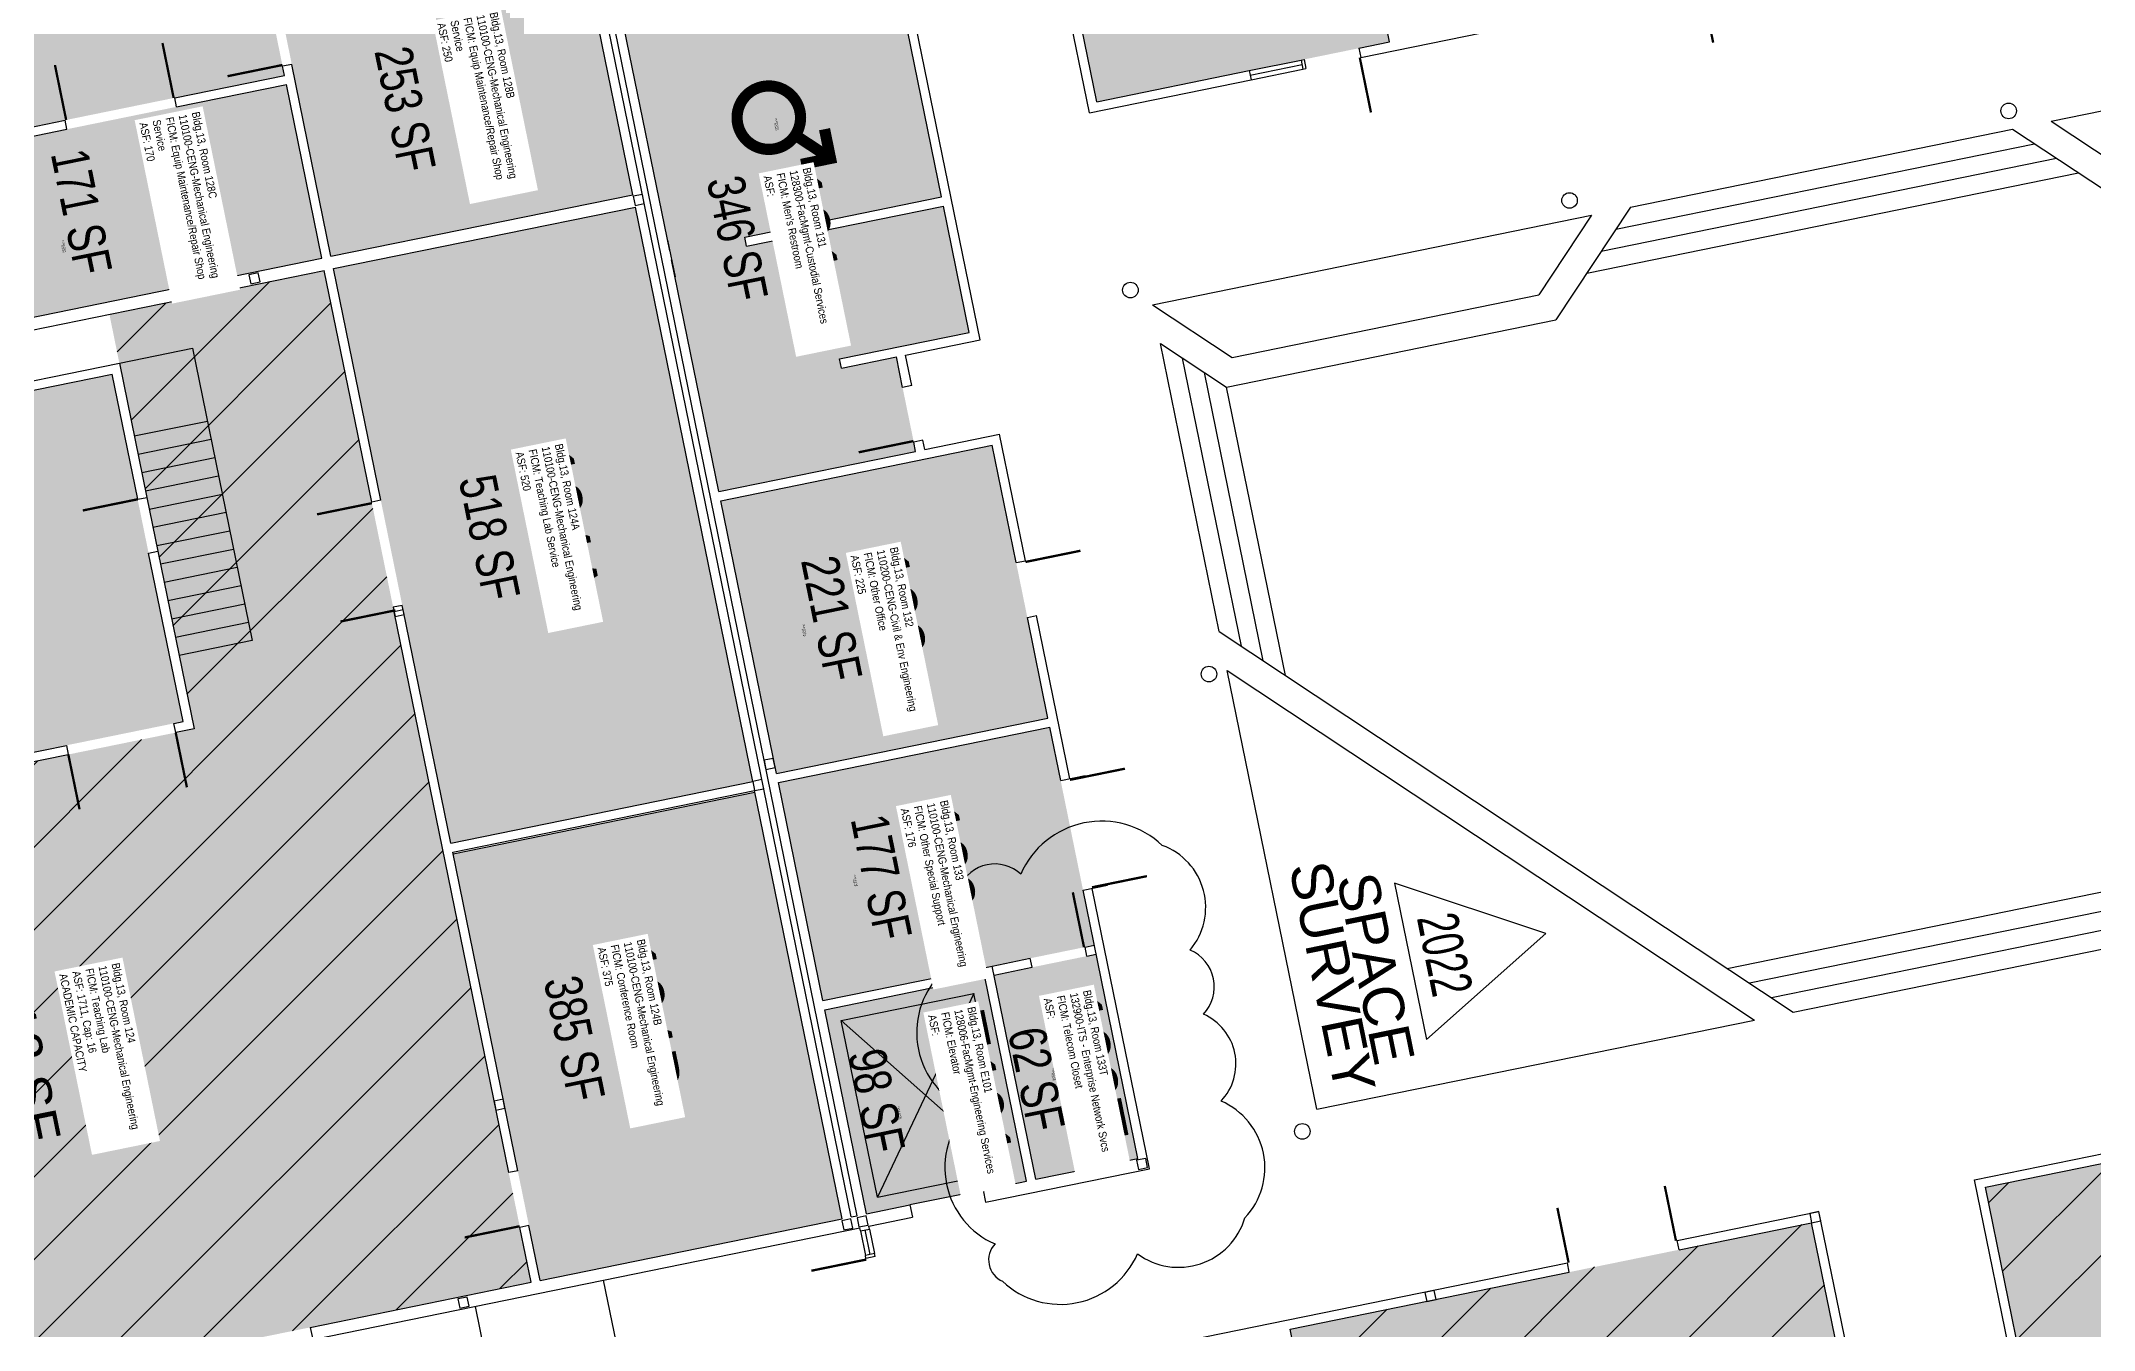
# Model space of a CAD drawing. Header units: inches. Extents: x 69195980 to 69199909, y 27677815 to 27680710.
# Drawn here: x 69197292 to 69198611, y 27678761 to 27679589 of the extents above; entities that cross this region are included whole.
import ezdxf
from ezdxf.enums import TextEntityAlignment as Align

# ---------------------------------------------------------------- set-up
doc = ezdxf.new("R2010")
doc.units = ezdxf.units.IN
doc.header["$LTSCALE"] = 100
doc.header["$MEASUREMENT"] = 0
doc.layers.get('0').update_dxf_attribs({"linetype": 'CONTINUOUS'})
for name, color, linetype in [('A-COLS', 5, 'CONTINUOUS'), ('A-DOOR', 2, 'CONTINUOUS'), ('A-FLOR', 3, 'CONTINUOUS'), ('A-GLAZ', 1, 'CONTINUOUS'), ('A-IDEN-ICON', 4, 'CONTINUOUS'), ('A-IDEN-RNUM', 7, 'CONTINUOUS'), ('A-IDEN-SNUM', 4, 'CONTINUOUS'), ('A-IDEN-VNUM', 4, 'CONTINUOUS'), ('A-SITE', 3, 'CONTINUOUS'), ('A-WALL', 5, 'CONTINUOUS'), ('AREA-TEXT', 3, 'CONTINUOUS'), ('Rooms-Capacity', 4, 'CONTINUOUS'), ('Rooms-Category-Color', 7, 'CONTINUOUS'), ('Rooms-College-Color', 7, 'CONTINUOUS'), ('Rooms-Department-Color', 7, 'CONTINUOUS'), ('Rooms-Division-Color', 7, 'CONTINUOUS'), ('Rooms-Information', 7, 'CONTINUOUS')]:
    doc.layers.add(name, color=color, linetype=linetype)
doc.layers.add('A-REV', color=1, linetype='CONTINUOUS', true_color=0xff0000)
doc.styles.add('Arial', font='arial.ttf')
doc.styles.add('CP_AREA', font='arial.ttf', dxfattribs={"height": 15})
doc.styles.add('CP_ROOMSNUMBER', font='arial.ttf', dxfattribs={"height": 1})
doc.styles.add('CP_ROOMVNUMBER', font='arial.ttf', dxfattribs={"width": 0.85, "height": 0.075})
pattern_1 = [(45, (0, 0), (-26.516504294, 26.516504294), [])]

# ---------------------------------------------------------------- blocks, each defined once
blk = doc.blocks.new('CPMEN')
at = {"const_width": 0.015}
for points in [[(0.055, 0.01), (0.055, 0.05), (0.015, 0.05)], [(0.0151, 0.0101), (0.055, 0.05)]]:
    blk.add_lwpolyline(points, dxfattribs=at)
blk.add_lwpolyline([(-0.0575, -0.02, 1), (0.0275, -0.02, 1)], format="xyb", close=True, dxfattribs=at)
blk = doc.blocks.new('Space Revision')
at = {"layer": 'A-REV', "transparency": 16777216}
blk.add_lwpolyline([(0, 2.538), (-1.465, 0), (1.465, 0)], close=True, dxfattribs=at)
at = {"layer": 'A-REV', "transparency": 16777216, "insert": (0, -0.274), "char_height": 0.75, "attachment_point": 2, "line_spacing_factor": 0.65, "style": 'Arial'}
blk.add_mtext_dynamic_manual_height_columns('SPACE\\PSURVEY', width=1.2391, gutter_width=0.0182, heights=[0], dxfattribs=at)
at = {"layer": 'A-REV', "transparency": 16777216, "style": 'Arial', "width": 0.65}
blk.add_attdef('YEAR', text='', height=0.75, dxfattribs=at).set_placement((0, 0.646), align=Align.MIDDLE_CENTER)
at = {"layer": 'A-REV', "style": 'Arial', "flags": 1}
blk.add_attdef('UPDATES', text='', height=0.75, dxfattribs=at).set_placement((1.499, 1.084), align=Align.TOP_LEFT)

msp = doc.modelspace()

# ---------------------------------------------------------------- hatches: boundary and pattern name
at = {"layer": 'Rooms-Capacity'}
h = msp.add_hatch(dxfattribs=at)
h.set_pattern_fill('ANSI31', color=256, scale=300, style=0)
h.set_pattern_definition(pattern_1)
h.paths.add_polyline_path([(69197474, 27679441.9), (69197335.9, 27679413.7), (69197390.3, 27679147.2), (69197084.6, 27679084.8), (69197132.6, 27678849.7), (69196935.7, 27678809.5), (69196966.1, 27678660.5), (69197606.9, 27678791.4)])
h = msp.add_hatch(dxfattribs=at)
h.set_pattern_fill('ANSI31', color=256, scale=300, style=0)
h.set_pattern_definition(pattern_1)
h.paths.add_polyline_path([(69198541.5, 27678852.5), (69198970.7, 27678940.1), (69199070.6, 27678450.4), (69199034.7, 27678396), (69198650.7, 27678317.6)])
h = msp.add_hatch(dxfattribs=at)
h.set_pattern_fill('ANSI31', color=256, scale=300, style=0)
h.set_pattern_definition(pattern_1)
h.paths.add_polyline_path([(69198094.7, 27678761.3), (69198429.8, 27678829.7), (69198539, 27678294.8), (69198203.9, 27678226.4)])
at = {"layer": 'Rooms-Category-Color', "true_color": 0xe3f498}
for points in [[(69196939.3, 27679871.7), (69197368.4, 27679959.3), (69197448.4, 27679567.3), (69197019.3, 27679479.7)], [(69197479.9, 27679443.1), (69197673.9, 27679482.7), (69197749.3, 27679113.4), (69197555.3, 27679073.8)], [(69197474, 27679441.9), (69197335.9, 27679413.7), (69197390.3, 27679147.2), (69197084.6, 27679084.8), (69197132.6, 27678849.7), (69196935.7, 27678809.5), (69196966.1, 27678660.5), (69197606.9, 27678791.4)], [(69197037.8, 27679314.1), (69197337.6, 27679375.3), (69197383.2, 27679151.9), (69197083.4, 27679090.7)], [(69197765.8, 27679112.6), (69197940.2, 27679148.2), (69197968.8, 27679008.1), (69197903.2, 27678994.7), (69197794.4, 27678972.5)], [(69198094.7, 27678761.3), (69198429.8, 27678829.7), (69198539, 27678294.8), (69198203.9, 27678226.4)]]:
    msp.add_hatch(color=61, dxfattribs=at).paths.add_polyline_path(points)
at = {"layer": 'Rooms-Category-Color', "true_color": 0xe3c5e1}
for points in [[(69197899.6, 27679897.2), (69198087.7, 27679935.7), (69198158.5, 27679588.8), (69197970.4, 27679550.4)], [(69197441.5, 27679631.3), (69197635.5, 27679670.9), (69197672.3, 27679490.6), (69197478.3, 27679451)], [(69197238, 27679518.3), (69197449.6, 27679561.5), (69197472.4, 27679449.8), (69197260.8, 27679406.6)]]:
    msp.add_hatch(color=254, dxfattribs=at).paths.add_polyline_path(points)
at = {"layer": 'Rooms-Category-Color', "true_color": 0xadadad}
for points in [[(69197666.8, 27679597.6), (69197841.2, 27679633.2), (69197870.6, 27679489.2), (69197744.2, 27679463.4), (69197745.4, 27679457.5), (69197871.8, 27679483.3), (69197888.4, 27679402), (69197805.1, 27679385), (69197806.3, 27679379.1), (69197841.6, 27679386.3), (69197854, 27679325.6), (69197727.6, 27679299.8)], [(69197904.4, 27678988.9), (69197931.2, 27678857.6), (69197996.8, 27678871), (69197970, 27679002.3)], [(69197795.6, 27678966.6), (69197898.5, 27678987.7), (69197925.3, 27678856.4), (69197822.4, 27678835.4)]]:
    msp.add_hatch(color=253, dxfattribs=at).paths.add_polyline_path(points)
at = {"layer": 'Rooms-Category-Color', "true_color": 0xfa9ba3}
for points in [[(69197728.8, 27679293.9), (69197903.2, 27679329.5), (69197939, 27679154.1), (69197764.6, 27679118.5)], [(69197556.7, 27679066.9), (69197750.7, 27679106.5), (69197806.7, 27678832.2), (69197612.7, 27678792.6)]]:
    msp.add_hatch(color=241, dxfattribs=at).paths.add_polyline_path(points)
at = {"layer": 'Rooms-Category-Color', "true_color": 0xffff64}
msp.add_hatch(color=51, dxfattribs=at).paths.add_polyline_path([(69198541.5, 27678852.5), (69198970.7, 27678940.1), (69199070.6, 27678450.4), (69199034.7, 27678396), (69198650.7, 27678317.6)])
at = {"layer": 'Rooms-College-Color', "true_color": 0x99d7b2}
for points in [[(69196939.3, 27679871.7), (69197368.4, 27679959.3), (69197448.4, 27679567.3), (69197019.3, 27679479.7)], [(69197899.6, 27679897.2), (69198087.7, 27679935.7), (69198158.5, 27679588.8), (69197970.4, 27679550.4)], [(69197441.5, 27679631.3), (69197635.5, 27679670.9), (69197672.3, 27679490.6), (69197478.3, 27679451)], [(69197238, 27679518.3), (69197449.6, 27679561.5), (69197472.4, 27679449.8), (69197260.8, 27679406.6)], [(69197479.9, 27679443.1), (69197673.9, 27679482.7), (69197749.3, 27679113.4), (69197555.3, 27679073.8)], [(69197474, 27679441.9), (69197335.9, 27679413.7), (69197390.3, 27679147.2), (69197084.6, 27679084.8), (69197132.6, 27678849.7), (69196935.7, 27678809.5), (69196966.1, 27678660.5), (69197606.9, 27678791.4)], [(69197037.8, 27679314.1), (69197337.6, 27679375.3), (69197383.2, 27679151.9), (69197083.4, 27679090.7)], [(69197728.8, 27679293.9), (69197903.2, 27679329.5), (69197939, 27679154.1), (69197764.6, 27679118.5)], [(69197765.8, 27679112.6), (69197940.2, 27679148.2), (69197968.8, 27679008.1), (69197903.2, 27678994.7), (69197794.4, 27678972.5)], [(69197556.7, 27679066.9), (69197750.7, 27679106.5), (69197806.7, 27678832.2), (69197612.7, 27678792.6)], [(69198541.5, 27678852.5), (69198970.7, 27678940.1), (69199070.6, 27678450.4), (69199034.7, 27678396), (69198650.7, 27678317.6)], [(69198094.7, 27678761.3), (69198429.8, 27678829.7), (69198539, 27678294.8), (69198203.9, 27678226.4)]]:
    msp.add_hatch(color=253, dxfattribs=at).paths.add_polyline_path(points)
at = {"layer": 'Rooms-College-Color', "true_color": 0xadadad}
for points in [[(69197666.8, 27679597.6), (69197841.2, 27679633.2), (69197870.6, 27679489.2), (69197744.2, 27679463.4), (69197745.4, 27679457.5), (69197871.8, 27679483.3), (69197888.4, 27679402), (69197805.1, 27679385), (69197806.3, 27679379.1), (69197841.6, 27679386.3), (69197854, 27679325.6), (69197727.6, 27679299.8)], [(69197904.4, 27678988.9), (69197931.2, 27678857.6), (69197996.8, 27678871), (69197970, 27679002.3)], [(69197795.6, 27678966.6), (69197898.5, 27678987.7), (69197925.3, 27678856.4), (69197822.4, 27678835.4)]]:
    msp.add_hatch(color=253, dxfattribs=at).paths.add_polyline_path(points)
at = {"layer": 'Rooms-Department-Color', "true_color": 0x99d7b2}
for points in [[(69196939.3, 27679871.7), (69197368.4, 27679959.3), (69197448.4, 27679567.3), (69197019.3, 27679479.7)], [(69197899.6, 27679897.2), (69198087.7, 27679935.7), (69198158.5, 27679588.8), (69197970.4, 27679550.4)], [(69197441.5, 27679631.3), (69197635.5, 27679670.9), (69197672.3, 27679490.6), (69197478.3, 27679451)], [(69197238, 27679518.3), (69197449.6, 27679561.5), (69197472.4, 27679449.8), (69197260.8, 27679406.6)], [(69197479.9, 27679443.1), (69197673.9, 27679482.7), (69197749.3, 27679113.4), (69197555.3, 27679073.8)], [(69197474, 27679441.9), (69197335.9, 27679413.7), (69197390.3, 27679147.2), (69197084.6, 27679084.8), (69197132.6, 27678849.7), (69196935.7, 27678809.5), (69196966.1, 27678660.5), (69197606.9, 27678791.4)], [(69197037.8, 27679314.1), (69197337.6, 27679375.3), (69197383.2, 27679151.9), (69197083.4, 27679090.7)], [(69197728.8, 27679293.9), (69197903.2, 27679329.5), (69197939, 27679154.1), (69197764.6, 27679118.5)], [(69197765.8, 27679112.6), (69197940.2, 27679148.2), (69197968.8, 27679008.1), (69197903.2, 27678994.7), (69197794.4, 27678972.5)], [(69197556.7, 27679066.9), (69197750.7, 27679106.5), (69197806.7, 27678832.2), (69197612.7, 27678792.6)], [(69198541.5, 27678852.5), (69198970.7, 27678940.1), (69199070.6, 27678450.4), (69199034.7, 27678396), (69198650.7, 27678317.6)], [(69198094.7, 27678761.3), (69198429.8, 27678829.7), (69198539, 27678294.8), (69198203.9, 27678226.4)]]:
    msp.add_hatch(color=253, dxfattribs=at).paths.add_polyline_path(points)
at = {"layer": 'Rooms-Department-Color', "true_color": 0xacacac}
for points in [[(69197666.8, 27679597.6), (69197841.2, 27679633.2), (69197870.6, 27679489.2), (69197744.2, 27679463.4), (69197745.4, 27679457.5), (69197871.8, 27679483.3), (69197888.4, 27679402), (69197805.1, 27679385), (69197806.3, 27679379.1), (69197841.6, 27679386.3), (69197854, 27679325.6), (69197727.6, 27679299.8)], [(69197904.4, 27678988.9), (69197931.2, 27678857.6), (69197996.8, 27678871), (69197970, 27679002.3)], [(69197795.6, 27678966.6), (69197898.5, 27678987.7), (69197925.3, 27678856.4), (69197822.4, 27678835.4)]]:
    msp.add_hatch(color=253, dxfattribs=at).paths.add_polyline_path(points)
at = {"layer": 'Rooms-Division-Color', "true_color": 0x99d7b2}
for points in [[(69196939.3, 27679871.7), (69197368.4, 27679959.3), (69197448.4, 27679567.3), (69197019.3, 27679479.7)], [(69197899.6, 27679897.2), (69198087.7, 27679935.7), (69198158.5, 27679588.8), (69197970.4, 27679550.4)], [(69197441.5, 27679631.3), (69197635.5, 27679670.9), (69197672.3, 27679490.6), (69197478.3, 27679451)], [(69197238, 27679518.3), (69197449.6, 27679561.5), (69197472.4, 27679449.8), (69197260.8, 27679406.6)], [(69197479.9, 27679443.1), (69197673.9, 27679482.7), (69197749.3, 27679113.4), (69197555.3, 27679073.8)], [(69197474, 27679441.9), (69197335.9, 27679413.7), (69197390.3, 27679147.2), (69197084.6, 27679084.8), (69197132.6, 27678849.7), (69196935.7, 27678809.5), (69196966.1, 27678660.5), (69197606.9, 27678791.4)], [(69197037.8, 27679314.1), (69197337.6, 27679375.3), (69197383.2, 27679151.9), (69197083.4, 27679090.7)], [(69197728.8, 27679293.9), (69197903.2, 27679329.5), (69197939, 27679154.1), (69197764.6, 27679118.5)], [(69197765.8, 27679112.6), (69197940.2, 27679148.2), (69197968.8, 27679008.1), (69197903.2, 27678994.7), (69197794.4, 27678972.5)], [(69197556.7, 27679066.9), (69197750.7, 27679106.5), (69197806.7, 27678832.2), (69197612.7, 27678792.6)], [(69198541.5, 27678852.5), (69198970.7, 27678940.1), (69199070.6, 27678450.4), (69199034.7, 27678396), (69198650.7, 27678317.6)], [(69198094.7, 27678761.3), (69198429.8, 27678829.7), (69198539, 27678294.8), (69198203.9, 27678226.4)]]:
    msp.add_hatch(color=253, dxfattribs=at).paths.add_polyline_path(points)
at = {"layer": 'Rooms-Division-Color', "true_color": 0xadadad}
for points in [[(69197666.8, 27679597.6), (69197841.2, 27679633.2), (69197870.6, 27679489.2), (69197744.2, 27679463.4), (69197745.4, 27679457.5), (69197871.8, 27679483.3), (69197888.4, 27679402), (69197805.1, 27679385), (69197806.3, 27679379.1), (69197841.6, 27679386.3), (69197854, 27679325.6), (69197727.6, 27679299.8)], [(69197904.4, 27678988.9), (69197931.2, 27678857.6), (69197996.8, 27678871), (69197970, 27679002.3)], [(69197795.6, 27678966.6), (69197898.5, 27678987.7), (69197925.3, 27678856.4), (69197822.4, 27678835.4)]]:
    msp.add_hatch(color=253, dxfattribs=at).paths.add_polyline_path(points)

# ---------------------------------------------------------------- linework, layer by layer
at = {"layer": 'A-COLS'}
for points in [[(69197672.5, 27679489.6), (69197673.7, 27679483.7), (69197679.6, 27679484.9), (69197678.4, 27679490.8)], [(69197425.6, 27679439.2), (69197426.8, 27679433.3), (69197432.7, 27679434.5), (69197431.5, 27679440.4)], [(69197518.3, 27679225.4), (69197519.5, 27679219.5), (69197525.3, 27679220.7), (69197524.1, 27679226.6)], [(69197756.6, 27679127), (69197757.8, 27679121.1), (69197763.7, 27679122.3), (69197762.5, 27679128.2)], [(69197749.3, 27679113.4), (69197750.5, 27679107.5), (69197756.4, 27679108.7), (69197755.2, 27679114.6)], [(69197583.1, 27678907.9), (69197584.3, 27678902.1), (69197590.1, 27678903.3), (69197588.9, 27678909.1)], [(69197996, 27678869.8), (69197997.2, 27678863.9), (69198003.1, 27678865.1), (69198001.9, 27678871)], [(69197806.6, 27678830.9), (69197807.8, 27678825), (69197813.6, 27678826.2), (69197812.4, 27678832.1)], [(69197816.4, 27678832.9), (69197817.6, 27678827), (69197823.4, 27678828.2), (69197822.2, 27678834.1)], [(69198428.6, 27678835.6), (69198429.8, 27678829.7), (69198435.7, 27678830.9), (69198434.5, 27678836.8)], [(69197559.9, 27678780.7), (69197561.1, 27678774.8), (69197567, 27678776), (69197565.8, 27678781.9)], [(69198181.3, 27678784.9), (69198182.5, 27678779.1), (69198188.4, 27678780.3), (69198187.2, 27678786.1)]]:
    msp.add_lwpolyline(points, close=True, dxfattribs=at)
for centre in [(69198556.4, 27679544.5), (69198274.2, 27679486.9), (69197992, 27679429.3), (69198042.5, 27679182.4), (69198102.5, 27678888.4)]:
    msp.add_circle(centre, 5, dxfattribs=at)
at = {"layer": 'A-DOOR'}
for points in [[(69198359.3, 27679623.7, 1.5, 1.5, 0), (69198366.5, 27679588.4, 0, 0, 0), (69198367.3, 27679588.6, 0, 0, 0.414214), (69198393.6, 27679632.2, 0, 0, 0.414214)], [(69197447.1, 27679574, 1.5, 1.5, 0), (69197411.8, 27679566.8, 0, 0, 0), (69197411.7, 27679567.5, 0, 0, -0.414214), (69197441.5, 27679608.8, 0, 0, -0.414214)], [(69197377.2, 27679552.8, 1.5, 1.5, 0), (69197370, 27679588.1, 0, 0, 0), (69197369.2, 27679587.9, 0, 0, 0.414214), (69197342.9, 27679544.3, 0, 0, 0.414214)], [(69197308.1, 27679538.7, 1.5, 1.5, 0), (69197300.9, 27679574, 0, 0, 0), (69197301.6, 27679574.1, 0, 0, -0.414214), (69197342.9, 27679544.3, 0, 0, -0.414214)], [(69198139.4, 27679578.8, 1.5, 1.5, 0), (69198146.6, 27679543.5, 0, 0, 0), (69198145.8, 27679543.4, 0, 0, -0.414214), (69198104.5, 27679573.2, 0, 0, -0.414214)], [(69197852.6, 27679332.2, 1.5, 1.5, 0), (69197817.4, 27679325, 0, 0, 0), (69197817.2, 27679325.7, 0, 0, -0.414214), (69197847.1, 27679367, 0, 0, -0.414214)], [(69197354.1, 27679294.8, 1.5, 1.5, 0), (69197318.8, 27679287.6, 0, 0, 0), (69197318.6, 27679288.3, 0, 0, 0.414214), (69197361.1, 27679260.2, 0, 0, 0.414214)], [(69197504.6, 27679292.3, 1.5, 1.5, 0), (69197469.3, 27679285.1, 0, 0, 0), (69197469.5, 27679284.3, 0, 0, 0.414214), (69197513.1, 27679258, 0, 0, 0.414214)], [(69197519.7, 27679223.4, 1.5, 1.5, 0), (69197484.4, 27679216.2, 0, 0, 0), (69197484.3, 27679216.9, 0, 0, -0.414214), (69197514.1, 27679258.2, 0, 0, -0.414214)], [(69197924.6, 27679254.5, 1.5, 1.5, 0), (69197959.9, 27679261.7, 0, 0, 0), (69197960.1, 27679261, 0, 0, -0.414214), (69197930.2, 27679219.7, 0, 0, -0.414214)], [(69197378.5, 27679144.8, 1.5, 1.5, 0), (69197385.7, 27679109.6, 0, 0, 0), (69197385, 27679109.4, 0, 0, -0.414214), (69197343.7, 27679139.2, 0, 0, -0.414214)], [(69197309.5, 27679130.7, 1.5, 1.5, 0), (69197316.7, 27679095.5, 0, 0, 0), (69197317.4, 27679095.6, 0, 0, 0.414214), (69197343.7, 27679139.2, 0, 0, 0.414214)], [(69197953.2, 27679114.4, 1.5, 1.5, 0), (69197988.5, 27679121.6, 0, 0, 0), (69197988.7, 27679120.9, 0, 0, -0.414214), (69197958.8, 27679079.6, 0, 0, -0.414214)], [(69197967.3, 27679045.3, 1.5, 1.5, 0), (69198002.6, 27679052.5, 0, 0, 0), (69198002.5, 27679053.3, 0, 0, 0.414214), (69197958.8, 27679079.6, 0, 0, 0.414214)], [(69197962.2, 27679006.8, 1.5, 1.5, 0), (69197955, 27679042.1, 0, 0, 0), (69197954.3, 27679041.9, 0, 0, 0.414214), (69197928, 27678998.3, 0, 0, 0.414214)], [(69197599.5, 27678827.4, 1.5, 1.5, 0), (69197564.2, 27678820.2, 0, 0, 0), (69197564.1, 27678820.9, 0, 0, -0.414214), (69197593.9, 27678862.2, 0, 0, -0.414214)], [(69198342.6, 27678818.1, 1.5, 1.5, 0), (69198335.4, 27678853.3, 0, 0, 0), (69198334.7, 27678853.2, 0, 0, 0.414214), (69198308.4, 27678809.5, 0, 0, 0.414214)], [(69198273.6, 27678804, 1.5, 1.5, 0), (69198266.4, 27678839.2, 0, 0, 0), (69198267.1, 27678839.4, 0, 0, -0.414214), (69198308.4, 27678809.5, 0, 0, -0.414214)], [(69197822.3, 27678806, 1.5, 1.5, 0), (69197787, 27678798.8, 0, 0, 0), (69197787.2, 27678798.1, 0, 0, 0.414214), (69197830.8, 27678771.7, 0, 0, 0.414214)], [(69197836.4, 27678736.9, 1.5, 1.5, 0), (69197801.1, 27678729.7, 0, 0, 0), (69197801, 27678730.4, 0, 0, -0.414214), (69197830.8, 27678771.7, 0, 0, -0.414214)]]:
    msp.add_lwpolyline(points, format="xyseb", dxfattribs=at)
at = {"layer": 'A-FLOR'}
for p, q in [((69197342.3, 27679382.4), (69197389.3, 27679392)), ((69197342.3, 27679382.4), (69197359.9, 27679296)), ((69197389.3, 27679392), (69197427.7, 27679203.9)), ((69197398.9, 27679344.9), (69197351.9, 27679335.3)), ((69197401.3, 27679333.2), (69197354.3, 27679323.6)), ((69197403.7, 27679321.4), (69197356.7, 27679311.8)), ((69197406.1, 27679309.7), (69197359.1, 27679300.1)), ((69197359.9, 27679296), (69197367, 27679261.4)), ((69197408.5, 27679297.9), (69197361.5, 27679288.3)), ((69197410.9, 27679286.2), (69197363.9, 27679276.6)), ((69197413.3, 27679274.4), (69197366.3, 27679264.8)), ((69197367, 27679261.4), (69197390.3, 27679147.2)), ((69197415.7, 27679262.6), (69197368.7, 27679253)), ((69197418.1, 27679250.9), (69197371.1, 27679241.3)), ((69197420.5, 27679239.1), (69197373.5, 27679229.5)), ((69197422.9, 27679227.4), (69197375.9, 27679217.8)), ((69197425.3, 27679215.6), (69197378.3, 27679206)), ((69197427.7, 27679203.9), (69197380.7, 27679194.3)), ((69197806.2, 27678959.6), (69197891.5, 27678977)), ((69197891.5, 27678977), (69197829.4, 27678846)), ((69197914.7, 27678863.4), (69197891.5, 27678977)), ((69197829.4, 27678846), (69197806.2, 27678959.6)), ((69197806.2, 27678959.6), (69197914.7, 27678863.4)), ((69197829.4, 27678846), (69197914.7, 27678863.4)), ((69197897.4, 27678850.7), (69197850.3, 27678841.1))]:
    msp.add_line(p, q, dxfattribs=at)
at = {"layer": 'A-GLAZ'}
for p, q in [((69198068.4, 27679570.4), (69198101.7, 27679577.2)), ((69198069, 27679567.5), (69198102.3, 27679574.3)), ((69198069.6, 27679564.5), (69198102.9, 27679571.3)), ((69197818.5, 27678824.4), (69197821.7, 27678808.7)), ((69197824.7, 27678809.3), (69197821.5, 27678825)), ((69197824.4, 27678825.6), (69197827.6, 27678809.9))]:
    msp.add_line(p, q, dxfattribs=at)
at = {"layer": 'A-REV', "elevation": 298}
msp.add_lwpolyline([(69197909.9, 27678792, 0.520567), (69197996.6, 27678809.7, 0.520567), (69198065.6, 27678832.8, 0.520567), (69198050.3, 27678907.9, 0.520567), (69198038.9, 27678963.7, 0.520567), (69198030.4, 27679005, 0.520567), (69198012.5, 27679072.3, 0.520567), (69197921.5, 27679053.7, 0.520567), (69197882.4, 27679045.7, 0.520567), (69197869.6, 27678989.4, 0.520567), (69197887.5, 27678902, 0.520567), (69197905, 27678816, 0.520567)], format="xyb", close=True, dxfattribs=at)
at = {"layer": 'A-SITE'}
for p, q in [((69198583.7, 27679537.8), (69198899.8, 27679602.4)), ((69198313.3, 27679482.6), (69198558.8, 27679532.7)), ((69198558.8, 27679532.7), (69198877.4, 27679322.2)), ((69198583.7, 27679537.8), (69198893.5, 27679333.1)), ((69198294.6, 27679454.3), (69198587.1, 27679514)), ((69198304, 27679468.5), (69198573, 27679523.4)), ((69198285.3, 27679440.2), (69198601.3, 27679504.7)), ((69198006.2, 27679419.9), (69198288.4, 27679477.5)), ((69198288.4, 27679477.5), (69198254.5, 27679426.3)), ((69198313.3, 27679482.6), (69198265.4, 27679410.1)), ((69198057.5, 27679386), (69198254.5, 27679426.3)), ((69198006.2, 27679419.9), (69198057.5, 27679386)), ((69198053.8, 27679366.9), (69198265.4, 27679410.1)), ((69198011.3, 27679395), (69198053.8, 27679366.9)), ((69198049.1, 27679209.8), (69198011.3, 27679395)), ((69198063.3, 27679200.4), (69198025.5, 27679385.6)), ((69198077.4, 27679191), (69198039.6, 27679376.3)), ((69198091.6, 27679181.6), (69198053.8, 27679366.9)), ((69198049.1, 27679209.8), (69198418, 27678965.1)), ((69198111.8, 27678902.6), (69198054.2, 27679184.8)), ((69198054.2, 27679184.8), (69198393.1, 27678960)), ((69198375.6, 27678993.2), (69198845.3, 27679089.1)), ((69198389.8, 27678983.8), (69198836, 27679074.9)), ((69198403.9, 27678974.5), (69198826.6, 27679060.8)), ((69198418, 27678965.1), (69198817.3, 27679046.6)), ((69198111.8, 27678902.6), (69198393.1, 27678960)), ((69197674.3, 27678690.8), (69197653.5, 27678792.7)), ((69197705.4, 27678118.5), (69197571.2, 27678775.9))]:
    msp.add_line(p, q, dxfattribs=at)
at = {"layer": 'A-WALL'}
for p, q in [((69197816.5, 27678834.2), (69197578.1, 27680002.1)), ((69197812.6, 27678833.4), (69197574.2, 27680001.3)), ((69197965.7, 27679543.3), (69197891.3, 27679907.8)), ((69197970.4, 27679550.4), (69197899.6, 27679897.2)), ((69197895.5, 27679397.3), (69197813.5, 27679799)), ((69197672.3, 27679490.6), (69197635.5, 27679670.9)), ((69198158.5, 27679588.8), (69198141.7, 27679671.1)), ((69197870.6, 27679489.2), (69197841.2, 27679633.2)), ((69198140.1, 27679578.9), (69198358.6, 27679623.5)), ((69197696, 27679454.6), (69197666.8, 27679597.6)), ((69198138.9, 27679584.8), (69198158.5, 27679588.8)), ((69198138.9, 27679584.8), (69198140.9, 27679585.2)), ((69198138.9, 27679584.8), (69198140.1, 27679578.9)), ((69197377.9, 27679552.9), (69197448.4, 27679567.3)), ((69197453.1, 27679574.4), (69197447.2, 27679573.2)), ((69197448.4, 27679567.3), (69197447.2, 27679573.2)), ((69197478.3, 27679451), (69197453.1, 27679574.4)), ((69197970.4, 27679550.4), (69198068.4, 27679570.4)), ((69198068.4, 27679570.4), (69198069.6, 27679564.5)), ((69198101.7, 27679577.2), (69198103.6, 27679577.6)), ((69198101.7, 27679577.2), (69198102.9, 27679571.3)), ((69198102.9, 27679571.3), (69198104.8, 27679571.7)), ((69198103.6, 27679577.6), (69198104.8, 27679571.7)), ((69197379.1, 27679547.1), (69197449.6, 27679561.5)), ((69197472.4, 27679449.8), (69197449.6, 27679561.5)), ((69197965.7, 27679543.3), (69198069.6, 27679564.5)), ((69197379.1, 27679547.1), (69197377.9, 27679552.9)), ((69197161.4, 27679508.7), (69197307.4, 27679538.5)), ((69197238, 27679518.3), (69197308.6, 27679532.7)), ((69197308.6, 27679532.7), (69197307.4, 27679538.5)), ((69197478.3, 27679451), (69197672.3, 27679490.6)), ((69197744.2, 27679463.4), (69197870.6, 27679489.2)), ((69197479.9, 27679443.1), (69197673.9, 27679482.7)), ((69197749.3, 27679113.4), (69197673.9, 27679482.7)), ((69197745.4, 27679457.5), (69197871.8, 27679483.3)), ((69197888.4, 27679402), (69197871.8, 27679483.3)), ((69197694.6, 27679461.4), (69197699.4, 27679437.9)), ((69197745.4, 27679457.5), (69197744.2, 27679463.4)), ((69197260.8, 27679406.6), (69197472.4, 27679449.8)), ((69197727.6, 27679299.8), (69197697.2, 27679448.7)), ((69196833.3, 27679311.1), (69197474, 27679441.9)), ((69197504.5, 27679293), (69197474, 27679441.9)), ((69197510.3, 27679294.2), (69197479.9, 27679443.1)), ((69197805.1, 27679385), (69197888.4, 27679402)), ((69197847.5, 27679387.5), (69197895.5, 27679397.3)), ((69197806.3, 27679379.1), (69197805.1, 27679385)), ((69197806.3, 27679379.1), (69197841.6, 27679386.3)), ((69197845.6, 27679366.7), (69197841.6, 27679386.3)), ((69197851.5, 27679367.9), (69197847.5, 27679387.5)), ((69197037.8, 27679314.1), (69197337.6, 27679375.3)), ((69197354.1, 27679294.8), (69197337.6, 27679375.3)), ((69197851.5, 27679367.9), (69197845.6, 27679366.7)), ((69197728.8, 27679293.9), (69197903.2, 27679329.5)), ((69197858.7, 27679332.7), (69197852.8, 27679331.5)), ((69197854, 27679325.6), (69197852.8, 27679331.5)), ((69197859.9, 27679326.8), (69197858.7, 27679332.7)), ((69197859.9, 27679326.8), (69197907.9, 27679336.6)), ((69197918.6, 27679254.1), (69197903.2, 27679329.5)), ((69197924.5, 27679255.3), (69197907.9, 27679336.6)), ((69197727.6, 27679299.8), (69197854, 27679325.6)), ((69197354.1, 27679294.8), (69197359.9, 27679296)), ((69197510.3, 27679294.2), (69197504.5, 27679293)), ((69197764.6, 27679118.5), (69197728.8, 27679293.9)), ((69197361.1, 27679260.2), (69197367, 27679261.4)), ((69197383.2, 27679151.9), (69197361.1, 27679260.2)), ((69197918.6, 27679254.1), (69197924.5, 27679255.3)), ((69197524.7, 27679223.7), (69197518.9, 27679222.5)), ((69197555.3, 27679073.8), (69197524.7, 27679223.7)), ((69197592.5, 27678861.9), (69197518.9, 27679222.5)), ((69197925.8, 27679218.8), (69197931.7, 27679220)), ((69197925.8, 27679218.8), (69197931.7, 27679220)), ((69197939, 27679154.1), (69197925.8, 27679218.8)), ((69197953.1, 27679115.1), (69197931.7, 27679220)), ((69197377.3, 27679150.7), (69197383.2, 27679151.9)), ((69197378.5, 27679144.8), (69197377.3, 27679150.7)), ((69197390.3, 27679147.2), (69197378.5, 27679144.8)), ((69197764.6, 27679118.5), (69197939, 27679154.1)), ((69197765.8, 27679112.6), (69197940.2, 27679148.2)), ((69197947.2, 27679113.9), (69197940.2, 27679148.2)), ((69197083.4, 27679090.7), (69197308.3, 27679136.6)), ((69197308.3, 27679136.6), (69197309.5, 27679130.7)), ((69197084.6, 27679084.8), (69197309.5, 27679130.7)), ((69197555.3, 27679073.8), (69197749.3, 27679113.4)), ((69197556.5, 27679067.9), (69197750.5, 27679107.5)), ((69197556.7, 27679066.9), (69197750.7, 27679106.5)), ((69197556.7, 27679066.9), (69197750.7, 27679106.5)), ((69197806.7, 27678832.2), (69197750.5, 27679107.5)), ((69197794.4, 27678972.5), (69197765.8, 27679112.6)), ((69197947.2, 27679113.9), (69197962.9, 27679117.1)), ((69197598.3, 27678863.1), (69197556.5, 27679067.9)), ((69197961.6, 27679043.4), (69197977.3, 27679046.6)), ((69197996.8, 27678871), (69197961.6, 27679043.4)), ((69198004.3, 27678864.3), (69197967.5, 27679044.6)), ((69197928.9, 27678993.9), (69197927.7, 27678999.7)), ((69197964.1, 27679001.1), (69197962.9, 27679006.9)), ((69197794.4, 27678972.5), (69197903.2, 27678994.7)), ((69197795.6, 27678966.6), (69197898.5, 27678987.7)), ((69197925.3, 27678856.4), (69197898.5, 27678987.7)), ((69197931.2, 27678857.6), (69197903.2, 27678994.7)), ((69197822.4, 27678835.4), (69197795.6, 27678966.6)), ((69198534.4, 27678857.2), (69198761.7, 27678903.6)), ((69198541.5, 27678852.5), (69198762.9, 27678897.7)), ((69197931.2, 27678857.6), (69197996.8, 27678871)), ((69197598.3, 27678863.1), (69197592.5, 27678861.9)), ((69197897.4, 27678850.7), (69197925.3, 27678856.4)), ((69197899, 27678842.8), (69198004.3, 27678864.3)), ((69198604.7, 27678513.2), (69198534.4, 27678857.2)), ((69197822.4, 27678835.4), (69197850.3, 27678841.1)), ((69197850.3, 27678841.1), (69197851.9, 27678833.2)), ((69197897.4, 27678850.7), (69197899, 27678842.8)), ((69198610.5, 27678514.4), (69198541.5, 27678852.5)), ((69197605.5, 27678827.8), (69197599.7, 27678826.6)), ((69197612.7, 27678792.6), (69197605.5, 27678827.8)), ((69197612.7, 27678792.6), (69197806.7, 27678832.2)), ((69197812.6, 27678833.4), (69197816.5, 27678834.2)), ((69197824, 27678827.5), (69197851.9, 27678833.2)), ((69198343.4, 27678818.2), (69198434.5, 27678836.8)), ((69198344.6, 27678812.3), (69198429.8, 27678829.7)), ((69198508.4, 27678444.7), (69198429.8, 27678829.7)), ((69198514.3, 27678445.9), (69198434.5, 27678836.8)), ((69197466.6, 27678754.6), (69197818.1, 27678826.3)), ((69197606.9, 27678791.4), (69197599.7, 27678826.6)), ((69197818.5, 27678824.4), (69197818.1, 27678826.3)), ((69197818.5, 27678824.4), (69197824.4, 27678825.6)), ((69197824.4, 27678825.6), (69197824, 27678827.5)), ((69198344.6, 27678812.3), (69198343.4, 27678818.2)), ((69197827.6, 27678809.9), (69197821.7, 27678808.7)), ((69197822.1, 27678806.7), (69197821.7, 27678808.7)), ((69197828, 27678807.9), (69197822.1, 27678806.7)), ((69197828, 27678807.9), (69197827.6, 27678809.9)), ((69197934.8, 27678734.8), (69198272.8, 27678803.8)), ((69198274, 27678797.9), (69198272.8, 27678803.8)), ((69197465, 27678762.4), (69197606.9, 27678791.4)), ((69198094.7, 27678761.3), (69198274, 27678797.9)), ((69197465, 27678762.4), (69197466.6, 27678754.6)), ((69198186.5, 27678311.6), (69198094.7, 27678761.3))]:
    msp.add_line(p, q, dxfattribs=at)
for points in [[(69197102.9, 27678995.2), (69197132.6, 27678849.7), (69196944.5, 27678811.3), (69196848.5, 27679281.6), (69197342.3, 27679382.4), (69197359.9, 27679296)], [(69197903.2, 27678994.7), (69197927.7, 27678999.7)], [(69197962.9, 27679006.9), (69197968.8, 27679008.1)], [(69197964.1, 27679001.1), (69197970, 27679002.3)], [(69197904.4, 27678988.9), (69197928.9, 27678993.9)]]:
    msp.add_lwpolyline(points, dxfattribs=at)

# ---------------------------------------------------------------- block references
at = {"layer": 'A-IDEN-ICON', "xscale": 480.0000000000001, "yscale": 480.0000000000001, "zscale": 480.0000000000001, "rotation": 281.5383187851644}
msp.add_blockref('CPMEN', (69197770.5, 27679535), dxfattribs=at)
at = {"layer": 'A-REV', "xscale": 35, "yscale": 35, "zscale": 35, "rotation": 281.5400000000001}
msp.add_blockref('Space Revision', (69198172, 27678997.8, 298), dxfattribs=at).add_auto_attribs({'YEAR': '2022'})

# ---------------------------------------------------------------- texts
at = {"layer": 'A-IDEN-RNUM', "style": 'CP_ROOMSNUMBER', "width": 0.85}
for s, p in [('0131-00', (69197763.1, 27679536.6)), ('0128-C0', (69197304.9, 27679458.2)), ('0124-A0', (69197600.1, 27679314.5)), ('0132-00', (69197780.8, 27679211.4)), ('0133-00', (69197813.6, 27679050.4)), ('0124-B0', (69197673.3, 27679007.2)), ('0133-T0', (69197941.1, 27678925.8)), ('E101-00', (69197841.8, 27678901.1))]:
    msp.add_text(s, height=1, rotation=281.54, dxfattribs=at).set_placement(p)
at = {"layer": 'A-IDEN-SNUM', "style": 'CP_ROOMSNUMBER', "width": 0.85}
for s, p in [('0130013100', (69197763.8, 27679539.7)), ('01300128C0', (69197305.6, 27679461.2)), ('01300124A0', (69197600.7, 27679317.6)), ('0130013200', (69197781.4, 27679214.4)), ('0130013300', (69197814.3, 27679053.4)), ('01300124B0', (69197674, 27679010.3)), ('01300133T0', (69197941.7, 27678928.8)), ('0130E10100', (69197842.5, 27678904.2))]:
    msp.add_text(s, height=1, rotation=281.54, dxfattribs=at).set_placement(p)
at = {"layer": 'A-IDEN-VNUM', "style": 'CP_ROOMVNUMBER', "width": 0.85}
for s, p in [('128B', (69197574.1, 27679555.2)), ('128C', (69197382.9, 27679490)), ('131', (69197780.9, 27679470.9)), ('124A', (69197624.5, 27679279.3)), ('132', (69197836.9, 27679227)), ('133', (69197869.1, 27679064.1)), ('124B', (69197677.1, 27678960.9)), ('124', (69197328.4, 27678957.9)), ('133T', (69197963.6, 27678929.4)), ('E101', (69197889.6, 27678917.5))]:
    msp.add_text(s, height=36, rotation=281.5383, dxfattribs=at).set_placement(p, align=Align.MIDDLE_CENTER)
at = {"layer": 'AREA-TEXT', "style": 'CP_AREA', "width": 0.75}
for s, p in [('253 SF', (69197526, 27679545.6)), ('171 SF', (69197318, 27679479.6)), ('346 SF', (69197739.5, 27679462.5)), ('518 SF', (69197580.2, 27679270.2)), ('221 SF', (69197800.1, 27679218.1)), ('177 SF', (69197832, 27679051.8)), ('385 SF', (69197634.8, 27678948.1)), ('62 SF', (69197931.7, 27678922)), ('98 SF', (69197829, 27678908))]:
    msp.add_text(s, height=24, rotation=281.5383, dxfattribs=at).set_placement(p, align=Align.MIDDLE_CENTER)
at = {"layer": 'AREA-TEXT', "style": 'CP_AREA'}
msp.add_text('1,712 SF', height=24, rotation=281.5383, dxfattribs=at).set_placement((69197279.5, 27678948.8), align=Align.MIDDLE_CENTER)

# ---------------------------------------------------------------- next in the draw order: texts
at = {"layer": 'Rooms-Information', "width": 115.2, "attachment_point": 7, "rotation": 281.5383, "style": 'CP_ROOMVNUMBER', "bg_fill": 3, "box_fill_scale": 1.5, "bg_fill_color": 256, "bg_fill_true_color": 13158600, "bg_fill_transparency": 0}
for s, insert, char_height in [('Bldg.13, Room 128B^M^J110100-CENG-Mechanical Engineering^M^JFICM: Equip Maintenance/Repair Shop Service^M^JASF: 250', (69197546.5, 27679600.5), 5.1429), ('Bldg.13, Room 128C^M^J110100-CENG-Mechanical Engineering^M^JFICM: Equip Maintenance/Repair Shop Service^M^JASF: 170', (69197355.1, 27679536.5), 5.1429), ("Bldg.13, Room 131^M^J128300-FacMgmt-Custodial Services^M^JFICM: Men's Restroom^M^JASF: ", (69197756.1, 27679502.3), 5.143), ('Bldg.13, Room 124A^M^J110100-CENG-Mechanical Engineering^M^JFICM: Teaching Lab Service^M^JASF: 520', (69197596.8, 27679324.7), 5.143), ('Bldg.13, Room 132^M^J110200-CENG-Civil & Env Engineering^M^JFICM: Other Office^M^JASF: 225', (69197812.1, 27679258.3), 5.143), ('Bldg.13, Room 133^M^J110100-CENG-Mechanical Engineering^M^JFICM: Other Special Support^M^JASF: 176', (69197844.3, 27679095.5), 5.143), ('Bldg.13, Room 124B^M^J110100-CENG-Mechanical Engineering^M^JFICM: Conference Room^M^JASF: 375', (69197649.5, 27679006.2), 5.143), ('Bldg.13, Room 124^M^J110100-CENG-Mechanical Engineering^M^JFICM: Teaching Lab^M^JASF: 1711, Cap: 16^M^JACADEMIC CAPACITY', (69197303.6, 27678989.2), 5.1429), ('Bldg.13, Room 133T^M^J132900-ITS - Enterprise Network Svcs^M^JFICM: Telecom Closet^M^JASF: ', (69197936.2, 27678973.5), 5.143), ('Bldg.13, Room E101^M^J128006-FacMgmt-Engineering Services^M^JFICM: Elevator^M^JASF: ', (69197861.9, 27678962.8), 5.143)]:
    msp.add_mtext(s, dxfattribs=dict(at, insert=insert, char_height=char_height))

doc.saveas('drawing.dxf')
